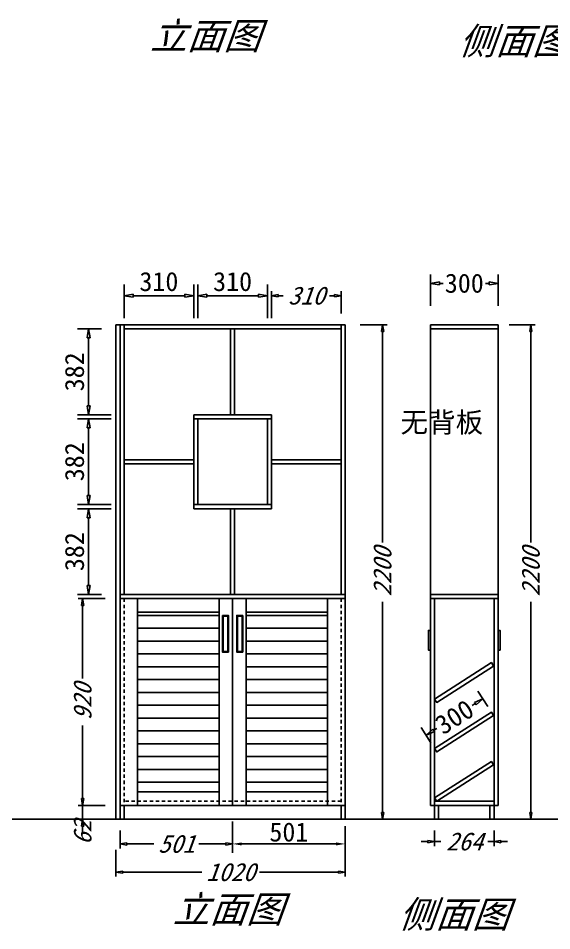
# Model space of a CAD drawing. Header units: millimetres. Extents: x 366509 to 398313, y -1245498 to -1202747.
# Drawn here: x 376365 to 378739, y -1233268 to -1229208 of the extents above; entities that cross this region are included whole.
import ezdxf

# ---------------------------------------------------------------- set-up
doc = ezdxf.new("R2010")
doc.units = ezdxf.units.MM
doc.header["$LTSCALE"] = 20
doc.linetypes.add('JIS_02_0.7', pattern=[1.35, 0.75, -0.6])
doc.layers.get('Defpoints').update_dxf_attribs({"color": 250})
doc.styles.get("Standard").update_dxf_attribs({"font": 'SimSun.ttf', "height": 85})
doc.styles.add('汉字', font='SimSun.ttf', dxfattribs={"oblique": 20, "height": 80})
doc.dimstyles.new('200', dxfattribs={"dimtxt": 90, "dimasz": 40, "dimexe": 50, "dimexo": 100, "dimgap": 20, "dimtad": 1, "dimdec": 0, "dimtxsty": 'Standard', "dimblk": 'CLOSEDBLANK', "dimcen": 100, "dimdle": 50, "dimclrd": 256, "dimclre": 256, "dimclrt": 256, "dimadec": 0, "dimazin": 0, "dimtfac": 1, "dimtdec": 0, "dimtmove": 2, "dimatfit": 3, "dimldrblk": 'CLOSEDBLANK', "dimfxl": 100, "dimfxlon": 1, "dimlwd": 25, "dimlwe": 25, "dimarcsym": 0})
doc.dimstyles.new('ISO-25', dxfattribs={"dimtxt": 2.5, "dimasz": 2.5, "dimexe": 1.25, "dimexo": 0.625, "dimtad": 1, "dimtxsty": 'Standard', "dimcen": 2.5, "dimadec": 0, "dimazin": 0, "dimtfac": 1, "dimtmove": 0, "dimatfit": 3, "dimfxl": 1, "dimarcsym": 0})
doc.dimstyles.get("Standard").update_dxf_attribs({"dimtxt": 0.18, "dimasz": 0.18, "dimexe": 0.18, "dimexo": 0.0625, "dimgap": 0.09, "dimtad": 0, "dimtih": 1, "dimtoh": 1, "dimdec": 4, "dimzin": 0, "dimdsep": 46, "dimtxsty": 'Standard', "dimcen": 0.09, "dimadec": 0, "dimazin": 0, "dimtfac": 1, "dimtdec": 4, "dimtofl": 0, "dimtmove": 0, "dimatfit": 3, "dimfxl": 1, "dimtolj": 1, "dimtzin": 0, "dimarcsym": 0})
doc.dimstyles.new('周文晶', dxfattribs={"dimtxt": 70, "dimasz": 40, "dimexe": 40, "dimexo": 30, "dimgap": 10, "dimtad": 0, "dimdec": 0, "dimtxsty": 'Standard', "dimblk": 'CLOSEDBLANK', "dimcen": 200, "dimclrd": 256, "dimclre": 256, "dimadec": 0, "dimazin": 0, "dimtfac": 1, "dimtdec": 0, "dimtmove": 0, "dimatfit": 3, "dimldrblk": 'CLOSEDBLANK', "dimfxl": 100, "dimfxlon": 1, "dimarcsym": 0})

# ---------------------------------------------------------------- blocks, each defined once
blk = doc.blocks.new('_ClosedBlank')
at = {"color": 0, "linetype": 'ByBlock', "lineweight": -2}
for p, q in [((-1, 0.17), (0, 0)), ((-1, 0.17), (-1, -0.17)), ((0, 0), (-1, -0.17))]:
    blk.add_line(p, q, dxfattribs=at)
blk = doc.blocks.new('*D1301')
at = {"lineweight": 25, "transparency": 16777216}
for p, q in [((376651.4, -1232680.3), (376651.4, -1232650.3)), ((376751.4, -1232710.3), (376631.4, -1232710.3)), ((376651.4, -1232772.3), (376651.4, -1232710.3)), ((376751.4, -1232772.3), (376631.4, -1232772.3)), ((376651.4, -1232802.3), (376651.4, -1232832.3))]:
    blk.add_line(p, q, dxfattribs=at)
at = {"layer": 'Defpoints', "color": 0, "transparency": 16777216}
for p in [(376651.4, -1232710.3), (376835.8, -1232710.3), (376817.8, -1232772.3)]:
    blk.add_point(p, dxfattribs=at)
at = {"lineweight": 25, "transparency": 16777216, "xscale": 30, "yscale": 30, "zscale": 30}
for p, rotation in [((376651.4, -1232710.3), 270), ((376651.4, -1232772.3), 90)]:
    blk.add_blockref('_ClosedBlank', p, dxfattribs=dict(at, rotation=rotation))
at = {"lineweight": -3, "transparency": 16777216, "insert": (376651.4, -1232832.3), "char_height": 80, "attachment_point": 5, "rotation": 90, "style": '汉字'}
blk.add_mtext('62', dxfattribs=at)
blk = doc.blocks.new('*D1302')
at = {"lineweight": 25, "transparency": 16777216}
for p, q in [((376751.4, -1231790.3), (376631.4, -1231790.3)), ((376651.4, -1231820.3), (376651.4, -1232146.1)), ((376651.4, -1232680.3), (376651.4, -1232354.4)), ((376751.4, -1232710.3), (376631.4, -1232710.3))]:
    blk.add_line(p, q, dxfattribs=at)
at = {"layer": 'Defpoints', "color": 0, "transparency": 16777216}
for p in [(376651.4, -1231790.3), (376835.8, -1231790.3), (376835.8, -1232710.3)]:
    blk.add_point(p, dxfattribs=at)
at = {"lineweight": 25, "transparency": 16777216, "xscale": 30, "yscale": 30, "zscale": 30}
for p, rotation in [((376651.4, -1231790.3), 90), ((376651.4, -1232710.3), 270)]:
    blk.add_blockref('_ClosedBlank', p, dxfattribs=dict(at, rotation=rotation))
at = {"lineweight": -3, "transparency": 16777216, "insert": (376651.4, -1232250.3), "char_height": 80, "attachment_point": 5, "rotation": 90, "style": '汉字'}
blk.add_mtext('920', dxfattribs=at)
blk = doc.blocks.new('*D1303')
at = {"lineweight": 25, "transparency": 16777216}
for p, q in [((377491.8, -1230542.7), (377491.8, -1230422.7)), ((377521.8, -1230442.7), (377543.5, -1230442.7)), ((377771.8, -1230442.7), (377750.1, -1230442.7)), ((377801.8, -1230521.4), (377801.8, -1230422.7))]:
    blk.add_line(p, q, dxfattribs=at)
at = {"layer": 'Defpoints', "color": 0, "transparency": 16777216}
for p in [(377801.8, -1230442.7), (377801.8, -1230571.4), (377491.8, -1230972.3)]:
    blk.add_point(p, dxfattribs=at)
at = {"lineweight": 25, "transparency": 16777216, "xscale": 30, "yscale": 30, "zscale": 30, "rotation": 180}
blk.add_blockref('_ClosedBlank', (377491.8, -1230442.7), dxfattribs=at)
at = {"lineweight": 25, "transparency": 16777216, "xscale": 30, "yscale": 30, "zscale": 30}
blk.add_blockref('_ClosedBlank', (377801.8, -1230442.7), dxfattribs=at)
at = {"lineweight": -3, "transparency": 16777216, "insert": (377646.8, -1230442.7), "char_height": 80, "attachment_point": 5, "style": '汉字'}
blk.add_mtext('310', dxfattribs=at)
blk = doc.blocks.new('*D1304')
at = {"lineweight": 25, "transparency": 16777216}
for p, q in [((376799.8, -1232907.4), (376799.8, -1233027.4)), ((377819.8, -1232907.4), (377819.8, -1233027.4)), ((376829.8, -1233007.4), (377181.2, -1233007.4)), ((377789.8, -1233007.4), (377438.4, -1233007.4))]:
    blk.add_line(p, q, dxfattribs=at)
at = {"layer": 'Defpoints', "color": 0, "transparency": 16777216}
for p in [(376799.8, -1232772.3), (377819.8, -1232772.3), (377819.8, -1233007.4)]:
    blk.add_point(p, dxfattribs=at)
at = {"lineweight": 25, "transparency": 16777216, "xscale": 30, "yscale": 30, "zscale": 30, "rotation": 180}
blk.add_blockref('_ClosedBlank', (376799.8, -1233007.4), dxfattribs=at)
at = {"lineweight": 25, "transparency": 16777216, "xscale": 30, "yscale": 30, "zscale": 30}
blk.add_blockref('_ClosedBlank', (377819.8, -1233007.4), dxfattribs=at)
at = {"lineweight": -3, "transparency": 16777216, "insert": (377309.8, -1233007.4), "char_height": 80, "attachment_point": 5, "style": '汉字'}
blk.add_mtext('1020', dxfattribs=at)
blk = doc.blocks.new('*D1316')
at = {"lineweight": 25, "transparency": 16777216}
for p, q in [((378218, -1232822.3), (378218, -1232891.3)), ((378482.4, -1232822.3), (378482.4, -1232891.3)), ((378188, -1232871.3), (378158, -1232871.3)), ((378218, -1232871.3), (378245.6, -1232871.3)), ((378482.4, -1232871.3), (378454.8, -1232871.3)), ((378512.4, -1232871.3), (378542.4, -1232871.3))]:
    blk.add_line(p, q, dxfattribs=at)
at = {"layer": 'Defpoints', "color": 0, "transparency": 16777216}
for p in [(378218, -1232772.3), (378482.4, -1232772.3), (378482.4, -1232871.3)]:
    blk.add_point(p, dxfattribs=at)
at = {"lineweight": 25, "transparency": 16777216, "xscale": 30, "yscale": 30, "zscale": 30}
blk.add_blockref('_ClosedBlank', (378218, -1232871.3), dxfattribs=at)
at = {"lineweight": 25, "transparency": 16777216, "xscale": 30, "yscale": 30, "zscale": 30, "rotation": 180}
blk.add_blockref('_ClosedBlank', (378482.4, -1232871.3), dxfattribs=at)
at = {"lineweight": -3, "transparency": 16777216, "insert": (378350.2, -1232871.3), "char_height": 80, "attachment_point": 5, "style": '汉字'}
blk.add_mtext('264', dxfattribs=at)
blk = doc.blocks.new('*D1317')
at = {"lineweight": 25, "transparency": 16777216}
for p, q in [((378550.4, -1230572.3), (378666.3, -1230572.3)), ((378646.3, -1230602.3), (378646.3, -1231540.1)), ((378646.3, -1232742.3), (378646.3, -1231804.4)), ((378550.4, -1232772.3), (378666.3, -1232772.3))]:
    blk.add_line(p, q, dxfattribs=at)
at = {"layer": 'Defpoints', "color": 0, "transparency": 16777216}
for p in [(378500.4, -1230572.3), (378500.4, -1232772.3), (378646.3, -1232772.3)]:
    blk.add_point(p, dxfattribs=at)
at = {"lineweight": 25, "transparency": 16777216, "xscale": 30, "yscale": 30, "zscale": 30}
for p, rotation in [((378646.3, -1230572.3), 90), ((378646.3, -1232772.3), 270)]:
    blk.add_blockref('_ClosedBlank', p, dxfattribs=dict(at, rotation=rotation))
at = {"lineweight": -3, "transparency": 16777216, "insert": (378646.3, -1231672.3), "char_height": 80, "attachment_point": 5, "rotation": 90, "style": '汉字'}
blk.add_mtext('2200', dxfattribs=at)
blk = doc.blocks.new('*D1305')
at = {"lineweight": 25, "transparency": 16777216}
for p, q in [((377886.2, -1230572.3), (378006.2, -1230572.3)), ((377986.2, -1230602.3), (377986.2, -1231540.1)), ((377986.2, -1232742.3), (377986.2, -1231804.4)), ((377886.2, -1232772.3), (378006.2, -1232772.3))]:
    blk.add_line(p, q, dxfattribs=at)
at = {"layer": 'Defpoints', "color": 0, "transparency": 16777216}
for p in [(377819.8, -1230572.3), (377801.8, -1232772.3), (377986.2, -1232772.3)]:
    blk.add_point(p, dxfattribs=at)
at = {"lineweight": 25, "transparency": 16777216, "xscale": 30, "yscale": 30, "zscale": 30}
for p, rotation in [((377986.2, -1230572.3), 90), ((377986.2, -1232772.3), 270)]:
    blk.add_blockref('_ClosedBlank', p, dxfattribs=dict(at, rotation=rotation))
at = {"lineweight": -3, "transparency": 16777216, "insert": (377986.2, -1231672.3), "char_height": 80, "attachment_point": 5, "rotation": 90, "style": '汉字'}
blk.add_mtext('2200', dxfattribs=at)
blk = doc.blocks.new('*D1306')
at = {"lineweight": 25, "transparency": 16777216}
for p, q in [((377318.8, -1232781.8), (377318.8, -1232901.8)), ((376817.8, -1232822.3), (376817.8, -1232901.8)), ((376847.8, -1232881.8), (376967.9, -1232881.8)), ((377288.8, -1232881.8), (377168.7, -1232881.8))]:
    blk.add_line(p, q, dxfattribs=at)
at = {"layer": 'Defpoints', "color": 0, "transparency": 16777216}
for p in [(377318.8, -1232710.3), (376817.8, -1232772.3), (376817.8, -1232881.8)]:
    blk.add_point(p, dxfattribs=at)
at = {"lineweight": 25, "transparency": 16777216, "xscale": 30, "yscale": 30, "zscale": 30, "rotation": 180}
blk.add_blockref('_ClosedBlank', (376817.8, -1232881.8), dxfattribs=at)
at = {"lineweight": 25, "transparency": 16777216, "xscale": 30, "yscale": 30, "zscale": 30}
blk.add_blockref('_ClosedBlank', (377318.8, -1232881.8), dxfattribs=at)
at = {"lineweight": -3, "transparency": 16777216, "insert": (377068.3, -1232881.8), "char_height": 80, "attachment_point": 5, "style": '汉字'}
blk.add_mtext('501', dxfattribs=at)
blk = doc.blocks.new('*D1307')
at = {"lineweight": 25, "transparency": 16777216}
for p, q in [((377163.8, -1230542.7), (377163.8, -1230392.7)), ((377473.8, -1230542.7), (377473.8, -1230392.7)), ((377433.8, -1230442.7), (377203.8, -1230442.7))]:
    blk.add_line(p, q, dxfattribs=at)
at = {"layer": 'Defpoints', "color": 0, "transparency": 16777216}
for p in [(377163.8, -1230442.7), (377473.8, -1230972.3), (377163.8, -1230990.3)]:
    blk.add_point(p, dxfattribs=at)
at = {"lineweight": 25, "transparency": 16777216, "xscale": 40, "yscale": 40, "zscale": 40, "rotation": 180}
blk.add_blockref('_ClosedBlank', (377163.8, -1230442.7), dxfattribs=at)
at = {"lineweight": 25, "transparency": 16777216, "xscale": 40, "yscale": 40, "zscale": 40}
blk.add_blockref('_ClosedBlank', (377473.8, -1230442.7), dxfattribs=at)
at = {"lineweight": -3, "transparency": 16777216, "insert": (377318.8, -1230380.2), "char_height": 85, "attachment_point": 5}
blk.add_mtext('310', dxfattribs=at)
blk = doc.blocks.new('*D1308')
at = {"lineweight": 25, "transparency": 16777216}
for p, q in [((376835.8, -1230542.7), (376835.8, -1230392.7)), ((377145.8, -1230542.7), (377145.8, -1230392.7)), ((377105.8, -1230442.7), (376875.8, -1230442.7))]:
    blk.add_line(p, q, dxfattribs=at)
at = {"layer": 'Defpoints', "color": 0, "transparency": 16777216}
for p in [(376835.8, -1230442.7), (377145.8, -1230972.3), (376835.8, -1231652.2)]:
    blk.add_point(p, dxfattribs=at)
at = {"lineweight": 25, "transparency": 16777216, "xscale": 40, "yscale": 40, "zscale": 40, "rotation": 180}
blk.add_blockref('_ClosedBlank', (376835.8, -1230442.7), dxfattribs=at)
at = {"lineweight": 25, "transparency": 16777216, "xscale": 40, "yscale": 40, "zscale": 40}
blk.add_blockref('_ClosedBlank', (377145.8, -1230442.7), dxfattribs=at)
at = {"lineweight": -3, "transparency": 16777216, "insert": (376990.8, -1230380.2), "char_height": 85, "attachment_point": 5}
blk.add_mtext('310', dxfattribs=at)
blk = doc.blocks.new('*D1309')
at = {"lineweight": 25, "transparency": 16777216}
for p, q in [((376778, -1231390.3), (376628, -1231390.3)), ((376678, -1231732.3), (376678, -1231430.3)), ((376735.8, -1231772.3), (376628, -1231772.3))]:
    blk.add_line(p, q, dxfattribs=at)
at = {"layer": 'Defpoints', "color": 0, "transparency": 16777216}
for p in [(376678, -1231390.3), (377145.8, -1231390.3), (376835.8, -1231772.3)]:
    blk.add_point(p, dxfattribs=at)
at = {"lineweight": 25, "transparency": 16777216, "xscale": 40, "yscale": 40, "zscale": 40}
for p, rotation in [((376678, -1231390.3), 90), ((376678, -1231772.3), 270)]:
    blk.add_blockref('_ClosedBlank', p, dxfattribs=dict(at, rotation=rotation))
at = {"lineweight": -3, "transparency": 16777216, "insert": (376615.5, -1231581.3), "char_height": 85, "attachment_point": 5, "rotation": 90}
blk.add_mtext('382', dxfattribs=at)
blk = doc.blocks.new('*D1318')
at = {"lineweight": 25, "transparency": 16777216}
for p, q in [((376778, -1230990.3), (376628, -1230990.3)), ((376678, -1231332.3), (376678, -1231030.3)), ((376778, -1231372.3), (376628, -1231372.3))]:
    blk.add_line(p, q, dxfattribs=at)
at = {"layer": 'Defpoints', "color": 0, "transparency": 16777216}
for p in [(376678, -1230990.3), (377145.8, -1230990.3), (377145.8, -1231372.3)]:
    blk.add_point(p, dxfattribs=at)
at = {"lineweight": 25, "transparency": 16777216, "xscale": 40, "yscale": 40, "zscale": 40}
for p, rotation in [((376678, -1230990.3), 90), ((376678, -1231372.3), 270)]:
    blk.add_blockref('_ClosedBlank', p, dxfattribs=dict(at, rotation=rotation))
at = {"lineweight": -3, "transparency": 16777216, "insert": (376615.5, -1231181.3), "char_height": 85, "attachment_point": 5, "rotation": 90}
blk.add_mtext('382', dxfattribs=at)
blk = doc.blocks.new('*D1319')
at = {"lineweight": 25, "transparency": 16777216}
for p, q in [((376735.8, -1230590.3), (376628, -1230590.3)), ((376678, -1230932.3), (376678, -1230630.3)), ((376778, -1230972.3), (376628, -1230972.3))]:
    blk.add_line(p, q, dxfattribs=at)
at = {"layer": 'Defpoints', "color": 0, "transparency": 16777216}
for p in [(376678, -1230590.3), (376835.8, -1230590.3), (377145.8, -1230972.3)]:
    blk.add_point(p, dxfattribs=at)
at = {"lineweight": 25, "transparency": 16777216, "xscale": 40, "yscale": 40, "zscale": 40}
for p, rotation in [((376678, -1230590.3), 90), ((376678, -1230972.3), 270)]:
    blk.add_blockref('_ClosedBlank', p, dxfattribs=dict(at, rotation=rotation))
at = {"lineweight": -3, "transparency": 16777216, "insert": (376615.5, -1230781.3), "char_height": 85, "attachment_point": 5, "rotation": 90}
blk.add_mtext('382', dxfattribs=at)
blk = doc.blocks.new('*D1310')
at = {"color": 0, "lineweight": -2, "transparency": 16777216}
for p, q in [((377318.8, -1232781.8), (377318.8, -1232921.8)), ((377819.8, -1232802.3), (377819.8, -1232921.8)), ((377358.8, -1232881.8), (377779.8, -1232881.8))]:
    blk.add_line(p, q, dxfattribs=at)
at = {"color": 0, "transparency": 16777216}
for points in [[(377358.8, -1232875.2), (377358.8, -1232888.5), (377318.8, -1232881.8)], [(377779.8, -1232875.2), (377779.8, -1232888.5), (377819.8, -1232881.8)]]:
    blk.add_solid(points, dxfattribs=at)
at = {"layer": 'Defpoints', "color": 0, "transparency": 16777216}
for p in [(377318.8, -1232710.3), (377819.8, -1232772.3), (377819.8, -1232881.8)]:
    blk.add_point(p, dxfattribs=at)
at = {"color": 0, "lineweight": -3, "transparency": 16777216, "insert": (377569.3, -1232829.3), "char_height": 85, "attachment_point": 5}
blk.add_mtext('501', dxfattribs=at)
blk = doc.blocks.new('*D1311')
at = {"lineweight": -2, "transparency": 16777216}
for p, q in [((378454.4, -1232270), (378411.1, -1232202.5)), ((378399, -1232257.7), (378385.6, -1232266.3)), ((378201.8, -1232431.9), (378158.5, -1232364.3)), ((378213.8, -1232376.4), (378227.2, -1232367.8))]:
    blk.add_line(p, q, dxfattribs=at)
at = {"layer": 'Defpoints', "color": 0, "transparency": 16777216}
for p in [(378432.7, -1232236.1), (378470.6, -1232295.3), (378218, -1232457.1)]:
    blk.add_point(p, dxfattribs=at)
at = {"lineweight": -2, "transparency": 16777216, "xscale": 40, "yscale": 40, "zscale": 40}
for p, rotation in [((378432.7, -1232236.1), 32.65196531533646), ((378180.1, -1232398), 212.6519653153365)]:
    blk.add_blockref('_ClosedBlank', p, dxfattribs=dict(at, rotation=rotation))
at = {"color": 0, "transparency": 16777216, "insert": (378306.4, -1232317.1), "char_height": 85, "attachment_point": 5, "rotation": 32.652}
blk.add_mtext('300', dxfattribs=at)
blk = doc.blocks.new('*D1300')
at = {"lineweight": -2, "transparency": 16777216}
for p, q in [((378200, -1230487.6), (378200, -1230347.6)), ((378500.4, -1230487.6), (378500.4, -1230347.6)), ((378240, -1230387.6), (378256.1, -1230387.6)), ((378460.4, -1230387.6), (378444.3, -1230387.6))]:
    blk.add_line(p, q, dxfattribs=at)
at = {"layer": 'Defpoints', "color": 0, "transparency": 16777216}
for p in [(378500.4, -1230387.6), (378200, -1230572.3), (378500.4, -1230572.3)]:
    blk.add_point(p, dxfattribs=at)
at = {"lineweight": -2, "transparency": 16777216, "xscale": 40, "yscale": 40, "zscale": 40, "rotation": 180}
blk.add_blockref('_ClosedBlank', (378200, -1230387.6), dxfattribs=at)
at = {"lineweight": -2, "transparency": 16777216, "xscale": 40, "yscale": 40, "zscale": 40}
blk.add_blockref('_ClosedBlank', (378500.4, -1230387.6), dxfattribs=at)
at = {"color": 0, "transparency": 16777216, "insert": (378350.2, -1230387.6), "char_height": 85, "attachment_point": 5}
blk.add_mtext('300', dxfattribs=at)

msp = doc.modelspace()

# ---------------------------------------------------------------- hatches: boundary and pattern name
at = {"lineweight": -3}
h = msp.add_hatch(dxfattribs=at)
h.set_pattern_fill('LINE', color=250, scale=18, style=0)
h.set_pattern_definition([(0, (255899.09, -1224721.09), (0, 57.15), [])])
h.paths.add_polyline_path([(377741.813, -1231850.294), (377378.813, -1231850.294), (377378.813, -1232650.294), (377741.813, -1232650.294)])
h.paths.add_polyline_path([(376895.813, -1232650.294), (377258.813, -1232650.294), (377258.813, -1231850.294), (376895.813, -1231850.294)])

# ---------------------------------------------------------------- linework, layer by layer
for p, q in [((376799.813, -1230572.294), (376799.813, -1232772.294)), ((376799.813, -1230572.294), (377819.812, -1230572.294)), ((376817.813, -1230572.294), (376817.813, -1232772.294)), ((376835.813, -1230572.294), (376835.813, -1231772.294)), ((376835.813, -1230590.294), (377801.813, -1230590.294)), ((377801.813, -1230572.294), (377801.813, -1231772.294)), ((377819.812, -1230572.294), (377819.812, -1232772.294)), ((378200.011, -1230572.294), (378500.398, -1230572.294)), ((378200.011, -1230572.294), (378200.011, -1232710.294)), ((378200.011, -1230590.294), (378500.398, -1230590.294)), ((378500.398, -1232710.294), (378500.398, -1230572.294)), ((377145.813, -1231390.294), (377145.813, -1230972.294)), ((377145.813, -1230972.294), (377491.813, -1230972.294)), ((377491.813, -1231390.294), (377491.813, -1230972.294)), ((377145.813, -1230990.294), (377491.813, -1230990.294)), ((377163.813, -1231372.294), (377163.813, -1230990.294)), ((377473.813, -1231372.294), (377473.813, -1230990.294)), ((377145.813, -1231172.294), (376835.813, -1231172.294)), ((377491.813, -1231172.294), (377801.813, -1231172.294)), ((377145.813, -1231190.294), (376835.813, -1231190.294)), ((377491.813, -1231190.294), (377801.813, -1231190.294)), ((377145.813, -1231372.294), (377491.813, -1231372.294)), ((377145.813, -1231390.294), (377491.813, -1231390.294)), ((377819.812, -1231772.294), (376817.813, -1231772.294)), ((376817.813, -1231772.294), (377819.812, -1231772.294)), ((378200.011, -1231772.294), (378500.398, -1231772.294)), ((377819.812, -1231790.294), (376817.813, -1231790.294)), ((376895.813, -1231850.294), (376895.813, -1231790.294)), ((377258.813, -1231850.294), (377258.813, -1231790.294)), ((377318.813, -1231790.294), (377318.813, -1232710.294)), ((377378.813, -1231850.294), (377378.813, -1231790.294)), ((377741.813, -1231850.294), (377741.813, -1231790.294)), ((378200.011, -1231790.294), (378500.398, -1231790.294)), ((378218.011, -1231790.294), (378218.011, -1232772.294)), ((378482.398, -1232772.294), (378482.398, -1231790.294)), ((376895.813, -1232650.294), (376895.813, -1232710.294)), ((377258.813, -1232650.294), (377258.813, -1232710.294)), ((377378.813, -1232650.294), (377378.813, -1232710.294)), ((377741.813, -1232650.294), (377741.813, -1232710.294)), ((377819.812, -1232710.294), (376817.813, -1232710.294)), ((377801.813, -1232710.294), (377801.813, -1232772.294)), ((378200.011, -1232710.294), (378500.398, -1232710.294)), ((378218.011, -1232692.294), (378482.398, -1232692.294)), ((378236.011, -1232710.294), (378236.011, -1232772.294)), ((378464.398, -1232772.294), (378464.398, -1232710.294)), ((377819.812, -1232772.294), (376817.813, -1232772.294)), ((378218.011, -1232772.294), (378482.398, -1232772.294))]:
    msp.add_line(p, q, dxfattribs=at)
for p, q in [((377309.813, -1230972.294), (377309.813, -1230590.294)), ((377327.813, -1230972.294), (377327.813, -1230590.294)), ((377309.813, -1231390.294), (377309.813, -1231772.294)), ((377327.813, -1231390.294), (377327.813, -1231772.294)), ((376835.813, -1232710.294), (376835.813, -1232772.294)), ((366509.141, -1232772.294), (398312.891, -1232772.294)), ((376817.813, -1232772.294), (376799.813, -1232772.294))]:
    msp.add_line(p, q)
at = {"color": 250, "linetype": 'JIS_02_0.7', "lineweight": -3}
for p, q in [((376835.813, -1231790.294), (376835.813, -1232710.294)), ((377801.813, -1231790.294), (377801.813, -1232710.294)), ((377801.813, -1232692.294), (376835.813, -1232692.294))]:
    msp.add_line(p, q, dxfattribs=at)
at = {"lineweight": -3}
for points in [[(376895.813, -1231850.294), (377258.813, -1231850.294), (377258.813, -1232650.294), (376895.813, -1232650.294)], [(377273.517, -1231865.114), (377300.084, -1231865.114), (377300.084, -1232028.626), (377273.517, -1232028.626)], [(377364.108, -1231865.114), (377337.541, -1231865.114), (377337.541, -1232028.626), (377364.108, -1232028.626)], [(377741.813, -1231850.294), (377378.813, -1231850.294), (377378.813, -1232650.294), (377741.813, -1232650.294)], [(377276.517, -1231868.114), (377297.084, -1231868.114), (377297.084, -1232025.626), (377276.517, -1232025.626)], [(377361.108, -1231868.114), (377340.541, -1231868.114), (377340.541, -1232025.626), (377361.108, -1232025.626)]]:
    msp.add_lwpolyline(points, close=True, dxfattribs=at)
for points in [[(378200.011, -1231931.925), (378190.682, -1231931.925), (378190.682, -1232019.503), (378200.011, -1232019.503)], [(378500.398, -1231931.925), (378509.728, -1231931.925), (378509.728, -1232019.503), (378500.398, -1232019.503)]]:
    msp.add_lwpolyline(points, close=True)
for points in [[(378218.011, -1232237.138), (378470.6, -1232075.278), (378480.312, -1232090.433), (378227.723, -1232252.294), (378218.011, -1232237.138)], [(378218.011, -1232457.138), (378470.6, -1232295.278), (378480.312, -1232310.433), (378227.723, -1232472.294), (378218.011, -1232457.138)], [(378218.011, -1232677.138), (378470.6, -1232515.278), (378480.312, -1232530.433), (378227.723, -1232692.294), (378218.011, -1232677.138)]]:
    msp.add_lwpolyline(points)

# ---------------------------------------------------------------- texts
at = {"color": 0, "char_height": 120, "width": 1293.93172, "attachment_point": 1, "style": '汉字'}
for s, insert in [('立面图', (376951.486, -1229226.649)), ('侧面图', (378324.628, -1229249.275)), ('立面图', (377052.346, -1233112.392)), ('侧面图', (378057.245, -1233135.017))]:
    msp.add_mtext(s, dxfattribs=dict(at, insert=insert))
at = {"lineweight": -3, "insert": (378066.077, -1230960.915), "char_height": 90, "width": 545.64139, "attachment_point": 1}
msp.add_mtext('无背板', dxfattribs=at)

# ---------------------------------------------------------------- dimensions: what is measured, and where the dimension line sits
at = {"lineweight": -3}
for base, p1, p2, picture, middle in [((376835.813, -1230442.687), (377145.813, -1230972.294), (376835.813, -1231652.223), '*D1308', (376990.813, -1230380.187)), ((377163.813, -1230442.687), (377473.813, -1230972.294), (377163.813, -1230990.294), '*D1307', (377318.813, -1230380.187))]:
    dim = msp.add_linear_dim(base=base, p1=p1, p2=p2, dimstyle='200', dxfattribs=at)
    dim.commit()
    dim.dimension.update_dxf_attribs({"geometry": picture, "text_midpoint": middle})
dim = msp.add_linear_dim(base=(378500.398, -1230387.648), p1=(378200.011, -1230572.294), p2=(378500.398, -1230572.294), dimstyle='周文晶')
dim.commit()
dim.dimension.update_dxf_attribs({"geometry": '*D1300', "text_midpoint": (378350.205, -1230387.648)})
for base, p1, p2, dimstyle, override, picture, middle in [((377801.813, -1230442.687), (377491.813, -1230972.294), (377801.813, -1230571.358), 'Standard', {"dimtxt": 80, "dimasz": 30, "dimexe": 20, "dimexo": 50, "dimgap": 10, "dimtih": 0, "dimtoh": 0, "dimdec": 0, "dimzin": 8, "dimtxsty": '汉字', "dimblk": 'ClosedBlank', "dimcen": 2.5, "dimclrd": 256, "dimclre": 256, "dimclrt": 256, "dimtdec": 0, "dimtofl": 1, "dimtmove": 1, "dimldrblk": 'ClosedBlank', "dimfxl": 100, "dimfxlon": 1, "dimtolj": 0, "dimtzin": 8, "dimlwd": 25, "dimlwe": 25, "dimarcsym": 1}, '*D1303', (377646.813, -1230442.687)), ((377819.812, -1232881.838), (377318.813, -1232710.294), (377819.812, -1232772.294), 'ISO-25', {"dimtxt": 70, "dimasz": 40, "dimexe": 40, "dimexo": 30, "dimgap": 10, "dimfxl": 100, "dimfxlon": 1}, '*D1310', (377569.313, -1232829.338)), ((377819.812, -1233007.396), (376799.813, -1232772.294), (377819.812, -1232772.294), 'Standard', {"dimtxt": 80, "dimasz": 30, "dimexe": 20, "dimexo": 50, "dimgap": 10, "dimtih": 0, "dimtoh": 0, "dimdec": 0, "dimzin": 8, "dimtxsty": '汉字', "dimblk": 'ClosedBlank', "dimcen": 2.5, "dimclrd": 256, "dimclre": 256, "dimclrt": 256, "dimtdec": 0, "dimtofl": 1, "dimtmove": 1, "dimldrblk": 'ClosedBlank', "dimfxl": 100, "dimfxlon": 1, "dimtolj": 0, "dimtzin": 8, "dimlwd": 25, "dimlwe": 25, "dimarcsym": 1}, '*D1304', (377309.813, -1233007.396)), ((378482.398, -1232871.323), (378218.011, -1232772.294), (378482.398, -1232772.294), 'Standard', {"dimtxt": 80, "dimasz": 30, "dimexe": 20, "dimexo": 50, "dimgap": 10, "dimtih": 0, "dimtoh": 0, "dimdec": 0, "dimzin": 8, "dimtxsty": '汉字', "dimblk": 'ClosedBlank', "dimcen": 2.5, "dimclrd": 256, "dimclre": 256, "dimclrt": 256, "dimtdec": 0, "dimtofl": 1, "dimtmove": 1, "dimldrblk": 'ClosedBlank', "dimfxl": 100, "dimfxlon": 1, "dimtolj": 0, "dimtzin": 8, "dimlwd": 25, "dimlwe": 25, "dimarcsym": 1}, '*D1316', (378350.205, -1232871.323))]:
    dim = msp.add_linear_dim(base=base, p1=p1, p2=p2, dimstyle=dimstyle, override=override, dxfattribs=at)
    dim.commit()
    dim.dimension.update_dxf_attribs({"geometry": picture, "text_midpoint": middle})
for base, p1, p2, picture, middle in [((376678.01, -1230590.294), (377145.813, -1230972.294), (376835.813, -1230590.294), '*D1319', (376615.51, -1230781.294)), ((376678.01, -1230990.294), (377145.813, -1231372.294), (377145.813, -1230990.294), '*D1318', (376615.51, -1231181.294)), ((376678.01, -1231390.294), (376835.813, -1231772.294), (377145.813, -1231390.294), '*D1309', (376615.51, -1231581.294))]:
    dim = msp.add_linear_dim(base=base, p1=p1, p2=p2, angle=90, dimstyle='200', dxfattribs=at)
    dim.commit()
    dim.dimension.update_dxf_attribs({"geometry": picture, "text_midpoint": middle})
for base, p1, p2, angle, picture, middle in [((377986.175, -1232772.294), (377819.812, -1230572.294), (377801.813, -1232772.294), 90, '*D1305', (377986.175, -1231672.294)), ((378646.296, -1232772.294), (378500.398, -1230572.294), (378500.398, -1232772.294), 90, '*D1317', (378646.296, -1231672.294)), ((376651.45, -1231790.294), (376835.813, -1232710.294), (376835.813, -1231790.294), 270, '*D1302', (376651.45, -1232250.294)), ((376817.813, -1232881.838), (377318.813, -1232710.294), (376817.813, -1232772.294), 180, '*D1306', (377068.313, -1232881.838))]:
    dim = msp.add_linear_dim(base=base, p1=p1, p2=p2, angle=angle, dimstyle='Standard', override={"dimtxt": 80, "dimasz": 30, "dimexe": 20, "dimexo": 50, "dimgap": 10, "dimtih": 0, "dimtoh": 0, "dimdec": 0, "dimzin": 8, "dimtxsty": '汉字', "dimblk": 'ClosedBlank', "dimcen": 2.5, "dimclrd": 256, "dimclre": 256, "dimclrt": 256, "dimtdec": 0, "dimtofl": 1, "dimtmove": 1, "dimldrblk": 'ClosedBlank', "dimfxl": 100, "dimfxlon": 1, "dimtolj": 0, "dimtzin": 8, "dimlwd": 25, "dimlwe": 25, "dimarcsym": 1}, dxfattribs=at)
    dim.commit()
    dim.dimension.update_dxf_attribs({"geometry": picture, "text_midpoint": middle})
dim = msp.add_aligned_dim(p1=(378218.011, -1232457.138), p2=(378470.6, -1232295.278), distance=70.247, dimstyle='周文晶')
dim.commit()
dim.dimension.update_dxf_attribs({"geometry": '*D1311', "text_midpoint": (378306.405, -1232317.062)})
dim = msp.add_linear_dim(base=(376651.45, -1232710.294), p1=(376817.813, -1232772.294), p2=(376835.813, -1232710.294), angle=270, dimstyle='Standard', override={"dimtxt": 80, "dimasz": 30, "dimexe": 20, "dimexo": 50, "dimgap": 10, "dimtih": 0, "dimtoh": 0, "dimdec": 0, "dimzin": 8, "dimtxsty": '汉字', "dimblk": 'ClosedBlank', "dimcen": 2.5, "dimclrd": 256, "dimclre": 256, "dimclrt": 256, "dimtdec": 0, "dimtofl": 1, "dimtmove": 1, "dimldrblk": 'ClosedBlank', "dimfxl": 100, "dimfxlon": 1, "dimtolj": 0, "dimtzin": 8, "dimlwd": 25, "dimlwe": 25, "dimarcsym": 1}, dxfattribs=at)
dim.commit()
dim.dimension.update_dxf_attribs({"geometry": '*D1301', "text_midpoint": (376651.45, -1232832.294), "dimtype": 128})

doc.saveas('drawing.dxf')
